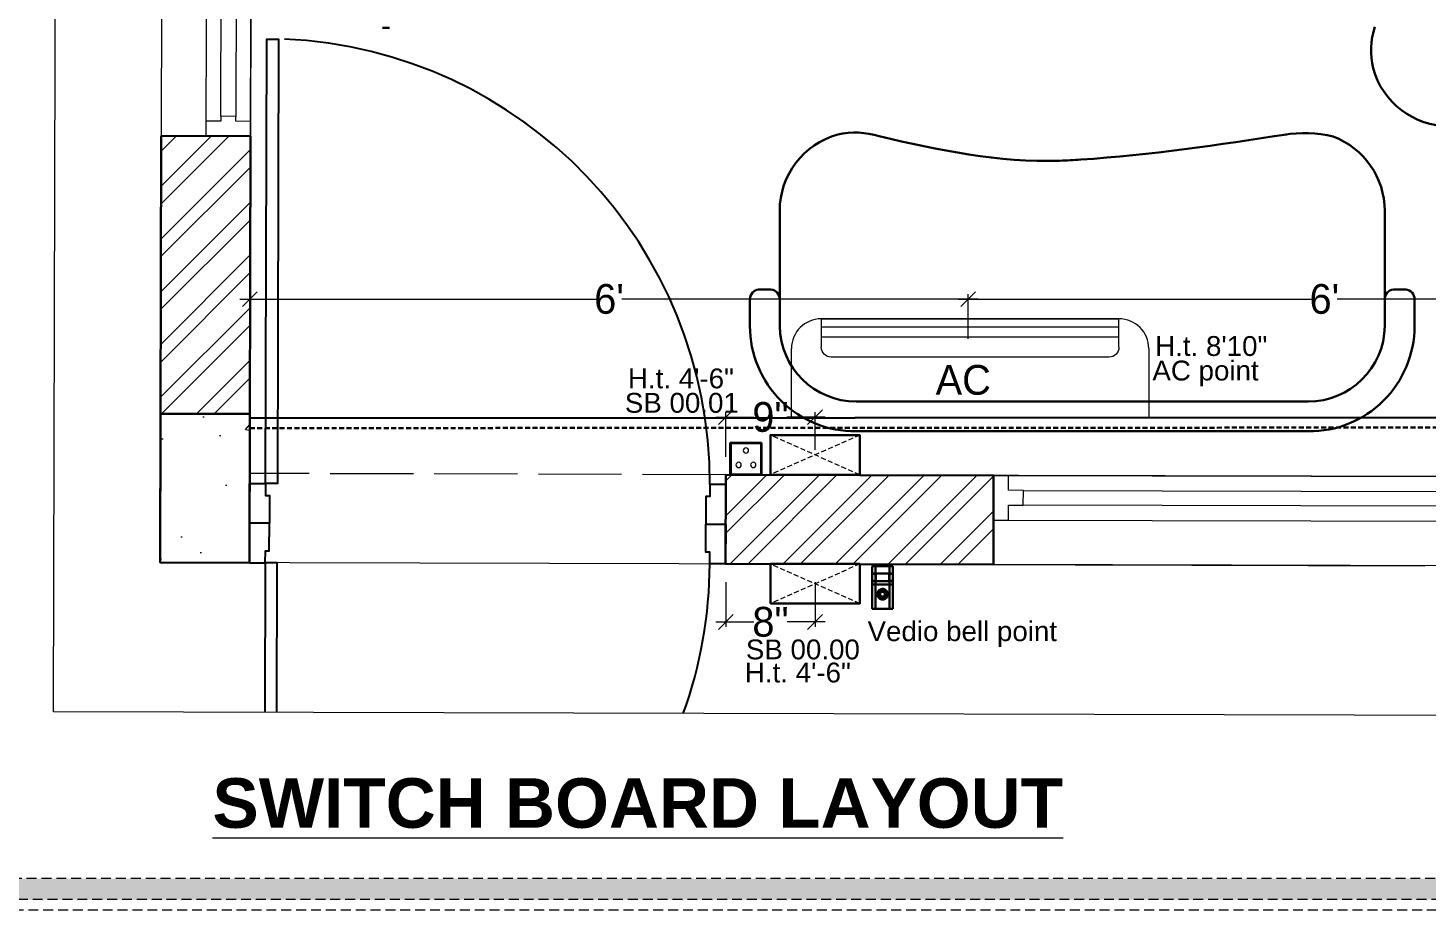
# Model space of a CAD drawing. Header units: millimetres. Extents: x 35877 to 3066687, y -650199 to -40525.
# Drawn here: x 147683.7 to 147824.8, y -179316.7 to -179227.7 of the extents above; entities that cross this region are included whole.
import ezdxf

# ---------------------------------------------------------------- set-up
doc = ezdxf.new("R2010")
doc.units = ezdxf.units.MM
doc.header["$MEASUREMENT"] = 0
doc.header["$PDMODE"] = 35
for name, pattern in [('00 . GROUND FLOOR$0$DASHED', [0.75, 0.5, -0.25]), ('ACAD_ISO02W100', [15, 12, -3]), ('DASHED', [0.75, 0.5, -0.25]), ('DASHED2', [0.375, 0.25, -0.125]), ('DASHEDX2', [1.5, 1, -0.5])]:
    doc.linetypes.add(name, pattern=pattern)
doc.layers.get('Defpoints').update_dxf_attribs({"color": 220})
for name, color, linetype in [('AR DOOR', 40, 'Continuous'), ('AR ELE-5', 134, 'Continuous'), ('AR HATCH-7', 7, 'Continuous')]:
    doc.layers.add(name, color=color, linetype=linetype)
for name, color, linetype, lineweight in [('COLUMN', 1, 'Continuous', 30), ('DIM.', 250, 'Continuous', 13), ('Dimension', 10, 'DASHEDX2', 20), ('el', 7, 'Continuous', 20), ('ELEC-wires', 1, 'DASHED2', 13), ('Electrical', 84, 'Continuous', 30), ('FIRST FLOOR ( DW_RAIL )', 7, 'Continuous', 9), ('FURNI', 25, 'Continuous', 5), ('FURNITURE', 32, 'Continuous', 9), ('furniture dimensions', 1, 'DASHED', 0), ('FURNITURE-1', 252, 'Continuous', 13), ('GDR_FLOATING COLUMN', 3, 'Continuous', 18), ('GROUND FLOOR', 7, 'Continuous', 9), ('GROUND FLOOR  ( PLINE )', 251, 'Continuous', 30), ('GROUND FLOOR ( DW_RAIL )', 7, 'Continuous', 9), ('hatch-rcc', 251, 'Continuous', 9), ('Text', 7, 'Continuous', 15), ('wall', 7, 'Continuous', 30), ('XX~SLAB ( BEAM )~ ( DIM )', 7, 'Continuous', 9)]:
    doc.layers.add(name, color=color, linetype=linetype, lineweight=lineweight)
doc.styles.add('century g', font='GOTHIC.TTF')
doc.styles.get("Standard").update_dxf_attribs({"font": 'arial.ttf', "height": 6})
doc.styles.add('TEXT', font='eurr____.ttf')
doc.dimstyles.new('Archana', dxfattribs={"dimtxt": 2, "dimasz": 0.75, "dimexe": 0.5, "dimexo": 0.5, "dimgap": 0, "dimtad": 0, "dimzin": 0, "dimdsep": 46, "dimlunit": 4, "dimtxsty": 'century g', "dimblk": 'OBLIQUE', "dimcen": 0, "dimdle": 1, "dimclrd": 256, "dimclre": 256, "dimclrt": 256, "dimadec": 0, "dimazin": 0, "dimtfac": 1, "dimtofl": 0, "dimtmove": 1, "dimatfit": 3, "dimfxl": 1, "dimfxlon": 1, "dimtolj": 1, "dimtzin": 0, "dimlwd": -1, "dimlwe": -1, "dimarcsym": 0})
pattern_1 = [(45, (-155.4747, 1793.1565), (-2.65165043, 2.65165043), []), (45, (-153.707, 1793.1565), (-2.65165043, 2.65165043), [])]

# ---------------------------------------------------------------- blocks, each defined once
blk = doc.blocks.new('*U20')
for points in [[(0, 0), (0, 1120), (30, 1120), (30, 0)], [(-40, 0), (0, 0), (0, -30), (10, -30), (10, -100), (-40, -100)], [(1160, 0), (1120, 0), (1120, -30), (1110, -30), (1110, -100), (1160, -100)]]:
    blk.add_lwpolyline(points, close=True)
at = {"layer": 'AR ELE-5', "linetype": 'ByBlock', "ltscale": 15}
blk.add_arc((-1.6, -0.7), 1121.6, 0.0347, 87.627, dxfattribs=at)
blk = doc.blocks.new('_Oblique')
at = {"layer": 'wall', "color": 0, "lineweight": -2}
blk.add_line((-0.5, -0.5), (0.5, 0.5), dxfattribs=at)
blk = doc.blocks.new('*D329')
at = {"layer": 'Defpoints', "color": 0, "linetype": 'Continuous', "lineweight": 0, "transparency": 16777216}
for p in [(147763.1, -179266.98), (147763.1, -179270.79), (147754.1, -179272.78)]:
    blk.add_point(p, dxfattribs=at)
at = {"layer": 'furniture dimensions', "color": 5, "linetype": 'ByBlock', "transparency": 16777216}
blk.add_line((147754.1, -179270.98), (147754.1, -179266.48), dxfattribs=at)
at = {"layer": 'furniture dimensions', "color": 5, "linetype": 'Continuous', "transparency": 16777216}
for p, q in [((147763.1, -179270.29), (147763.1, -179266.48)), ((147753.1, -179266.98), (147756.95, -179266.98)), ((147764.1, -179266.98), (147760.25, -179266.98))]:
    blk.add_line(p, q, dxfattribs=at)
at = {"layer": 'furniture dimensions', "color": 5, "linetype": 'Continuous', "transparency": 16777216, "xscale": 1.5, "yscale": 1.5, "zscale": 1.5, "rotation": 180}
blk.add_blockref('_Oblique', (147754.1, -179266.98), dxfattribs=at)
at = {"layer": 'furniture dimensions', "color": 5, "linetype": 'Continuous', "transparency": 16777216, "xscale": 1.5, "yscale": 1.5, "zscale": 1.5}
blk.add_blockref('_Oblique', (147763.1, -179266.98), dxfattribs=at)
at = {"layer": 'furniture dimensions', "linetype": 'Continuous', "lineweight": 0, "transparency": 16777216, "insert": (147758.6, -179266.98), "char_height": 3, "attachment_point": 5, "style": 'century g'}
blk.add_mtext('\\A1;9"', dxfattribs=at)
blk = doc.blocks.new('6616')
at = {"color": 242, "linetype": 'DASHED', "true_color": 0xcd2027}
for p, q in [((386784.79, -36915.77), (386775.78, -36911.78)), ((386784.79, -36911.78), (386775.78, -36915.77))]:
    blk.add_line(p, q, dxfattribs=at)
at = {"layer": 'ELEC-wires', "color": 5, "linetype": 'ByBlock', "lineweight": 30, "ltscale": 4}
blk.add_lwpolyline([(386775.78, -36911.78), (386784.79, -36911.78), (386784.79, -36915.77), (386775.78, -36915.77)], close=True, dxfattribs=at)
blk = doc.blocks.new('*D330')
at = {"layer": 'Defpoints', "color": 0, "linetype": 'Continuous', "lineweight": 0, "transparency": 16777216}
for p in [(147754.1, -179281.78), (147763.1, -179281.78), (147763.1, -179287.63)]:
    blk.add_point(p, dxfattribs=at)
at = {"layer": 'furniture dimensions', "color": 5, "linetype": 'ByBlock', "transparency": 16777216}
blk.add_line((147754.1, -179283.63), (147754.1, -179288.13), dxfattribs=at)
at = {"layer": 'furniture dimensions', "color": 5, "linetype": 'Continuous', "transparency": 16777216}
for p, q in [((147763.1, -179283.63), (147763.1, -179288.13)), ((147753.1, -179287.63), (147756.92, -179287.63)), ((147764.1, -179287.63), (147760.28, -179287.63))]:
    blk.add_line(p, q, dxfattribs=at)
at = {"layer": 'furniture dimensions', "color": 5, "linetype": 'Continuous', "transparency": 16777216, "xscale": 1.5, "yscale": 1.5, "zscale": 1.5, "rotation": 180}
blk.add_blockref('_Oblique', (147754.1, -179287.63), dxfattribs=at)
at = {"layer": 'furniture dimensions', "color": 5, "linetype": 'Continuous', "transparency": 16777216, "xscale": 1.5, "yscale": 1.5, "zscale": 1.5}
blk.add_blockref('_Oblique', (147763.1, -179287.63), dxfattribs=at)
at = {"layer": 'furniture dimensions', "linetype": 'Continuous', "lineweight": 0, "transparency": 16777216, "insert": (147758.6, -179287.63), "char_height": 3, "attachment_point": 5, "style": 'century g'}
blk.add_mtext('\\A1;8"', dxfattribs=at)
blk = doc.blocks.new('ac paln')
at = {"layer": 'Electrical', "lineweight": 15}
for p, q in [((389238.69, -37646.36), (389238.69, -37610.34)), ((389238.69, -37610.34), (389245.67, -37610.34)), ((389245.81, -37613.35), (389248.68, -37613.35)), ((389246.82, -37643.35), (389246.82, -37613.35)), ((389247.82, -37643.35), (389247.82, -37613.35)), ((389248.68, -37613.35), (389248.68, -37643.35)), ((389248.68, -37643.35), (389248.68, -37613.35)), ((389244.81, -37642.35), (389244.81, -37614.35)), ((389245.81, -37643.35), (389248.68, -37643.35)), ((389248.68, -37643.35), (389248.68, -37643.35)), ((389245.67, -37646.36), (389238.69, -37646.36))]:
    blk.add_line(p, q, dxfattribs=at)
for centre, start, end in [((389245.67, -37613.35), 0, 90), ((389245.67, -37643.35), 270, 0)]:
    blk.add_arc(centre, 3.01, start, end, dxfattribs=at)
at = {"layer": 'Electrical', "lineweight": 15, "extrusion": (0, 0, -1)}
for centre, start_param, end_param in [((389245.81, -37614.35), -0.785398, 0.785398), ((389245.81, -37642.35), 3.926991, 5.497787)]:
    blk.add_ellipse(centre, major_axis=(-0.71, 0.71), ratio=1, start_param=start_param, end_param=end_param, dxfattribs=at)
at = {"layer": 'Text', "style": 'TEXT'}
blk.add_text('AC', height=3, rotation=270, dxfattribs=at).set_placement((389241.02, -37624.87))
blk = doc.blocks.new('*D333')
at = {"layer": 'Defpoints', "color": 0, "linetype": 'Continuous', "lineweight": 0, "transparency": 16777216}
for p in [(147850.35, -179255.08), (147850.35, -179267.02, 0.05), (147778.53, -179272.84, 0.05)]:
    blk.add_point(p, dxfattribs=at)
at = {"layer": 'furniture dimensions', "color": 5, "linetype": 'Continuous', "transparency": 16777216}
for p, q in [((147777.53, -179255.08), (147813.14, -179255.08)), ((147851.35, -179255.08), (147815.74, -179255.08)), ((147850.35, -179259.08), (147850.35, -179254.58))]:
    blk.add_line(p, q, dxfattribs=at)
at = {"layer": 'furniture dimensions', "color": 5, "linetype": 'ByBlock', "transparency": 16777216}
blk.add_line((147778.53, -179259.08), (147778.53, -179254.58), dxfattribs=at)
at = {"layer": 'furniture dimensions', "color": 5, "linetype": 'Continuous', "transparency": 16777216, "xscale": 1.5, "yscale": 1.5, "zscale": 1.5, "rotation": 180}
blk.add_blockref('_Oblique', (147778.53, -179255.08), dxfattribs=at)
at = {"layer": 'furniture dimensions', "color": 5, "linetype": 'Continuous', "transparency": 16777216, "xscale": 1.5, "yscale": 1.5, "zscale": 1.5}
blk.add_blockref('_Oblique', (147850.35, -179255.08), dxfattribs=at)
at = {"layer": 'furniture dimensions', "linetype": 'Continuous', "lineweight": 0, "transparency": 16777216, "insert": (147814.44, -179255.08), "char_height": 3, "attachment_point": 5, "style": 'century g'}
blk.add_mtext("\\A1;6'", dxfattribs=at)
blk = doc.blocks.new('*D334')
at = {"layer": 'Defpoints', "color": 0, "linetype": 'Continuous', "lineweight": 0, "transparency": 16777216}
for p in [(147706.12, -179255.08), (147778.53, -179255.08), (147706.12, -179263.51, 0.05)]:
    blk.add_point(p, dxfattribs=at)
at = {"layer": 'furniture dimensions', "color": 5, "linetype": 'Continuous', "transparency": 16777216}
for p, q in [((147705.12, -179255.08), (147741.03, -179255.08)), ((147706.12, -179259.08), (147706.12, -179254.58)), ((147779.53, -179255.08), (147743.63, -179255.08))]:
    blk.add_line(p, q, dxfattribs=at)
at = {"layer": 'furniture dimensions', "color": 5, "linetype": 'ByBlock', "transparency": 16777216}
blk.add_line((147778.53, -179255.08), (147778.53, -179254.58), dxfattribs=at)
at = {"layer": 'furniture dimensions', "color": 5, "linetype": 'Continuous', "transparency": 16777216, "xscale": 1.5, "yscale": 1.5, "zscale": 1.5, "rotation": 180}
blk.add_blockref('_Oblique', (147706.12, -179255.08), dxfattribs=at)
at = {"layer": 'furniture dimensions', "color": 5, "linetype": 'Continuous', "transparency": 16777216, "xscale": 1.5, "yscale": 1.5, "zscale": 1.5}
blk.add_blockref('_Oblique', (147778.53, -179255.08), dxfattribs=at)
at = {"layer": 'furniture dimensions', "linetype": 'Continuous', "lineweight": 0, "transparency": 16777216, "insert": (147742.33, -179255.08), "char_height": 3, "attachment_point": 5, "style": 'century g'}
blk.add_mtext("\\A1;6'", dxfattribs=at)
blk = doc.blocks.new('erfer')
at = {"layer": 'hatch-rcc', "lineweight": 30}
blk.add_lwpolyline([(1905.9, -1304.21), (1908.38, -1304.21), (1908.38, -1306.73), (1905.9, -1306.73)], close=True, dxfattribs=at)
at = {"layer": 'hatch-rcc'}
blk.add_lwpolyline([(1905.96, -1304.28), (1908.31, -1304.28), (1908.31, -1306.66), (1905.96, -1306.66)], close=True, dxfattribs=at)
for centre in [(1907.14, -1304.81), (1906.56, -1305.95), (1907.72, -1305.95)]:
    blk.add_circle(centre, 0.211, dxfattribs=at)

msp = doc.modelspace()

# ---------------------------------------------------------------- hatches: boundary and pattern name
at = {"layer": 'AR HATCH-7', "lineweight": 0, "true_color": 0x939598, "transparency": 33554687}
h = msp.add_hatch(dxfattribs=at)
h.set_pattern_fill('ANSI32', color=252, scale=10)
h.set_pattern_definition(pattern_1)
h.paths.add_polyline_path([(147706.1875, -179238.6575), (147701.6876, -179238.6459), (147697.1876, -179238.6343), (147697.1152, -179266.6342), (147706.1152, -179266.6574)])
h.paths.add_polyline_path([(147706.4639, -179131.6579), (147697.464, -179131.6346), (147697.371, -179167.6345), (147706.3709, -179167.6577)])
h.paths.add_polyline_path([(147706.4755, -179127.1579), (147706.4639, -179131.6579)])
h = msp.add_hatch(dxfattribs=at)
h.set_pattern_fill('ANSI32', color=252, scale=10)
h.set_pattern_definition(pattern_1)
h.paths.add_polyline_path([(147781.0995, -179272.8511), (147754.0996, -179272.7814), (147754.0763, -179281.7813), (147781.0762, -179281.8511)])
h.paths.add_polyline_path([(147865.0992, -179273.0681), (147860.5992, -179273.0565), (147860.7891, -179199.5567), (147870.1547, -179199.5809), (147870.1663, -179195.0809), (147860.8007, -179195.0567), (147860.8472, -179177.0568), (147856.3472, -179177.0452), (147856.3059, -179193.0451), (147856.0992, -179273.0448), (147851.0992, -179273.0319), (147841.6017, -179273.0074), (147832.1017, -179273.0052), (147832.1017, -179272.9829), (147829.0993, -179272.9751), (147829.0877, -179277.4751), (147829.0761, -179281.9751), (147860.576, -179282.0564), (147865.0759, -179282.0681)])
at = {"layer": 'Dimension', "true_color": 0xd39e00, "transparency": 33554687}
h = msp.add_hatch(color=42, dxfattribs=at)
h.paths.add_polyline_path([(147640.5015, -179103.5857), (147640.5015, -179315.612), (147941.7285, -179315.612), (147941.7285, -179103.5857)])
h.paths.add_polyline_path([(147642.6156, -179105.6998), (147939.6144, -179105.6998), (147939.6144, -179313.4979), (147642.6156, -179313.4979)], flags=16)
at = {"layer": 'FURNITURE-1', "lineweight": 0, "true_color": 0xc7c8ca, "transparency": 33554687}
h = msp.add_hatch(dxfattribs=at)
h.set_pattern_fill('AR-CONC', color=9, scale=2)
h.set_pattern_definition([(50, (-155.475, 1793.157), (14.34520365, -1.2550427), [1.5, -16.5]), (355, (-155.475, 1793.157), (-2.7750267, 15.0438427), [1.2, -13.2]), (100.4514445, (-154.279, 1793.052), (11.5701769, 13.7887998), [1.2748038, -14.0228422]), (46.1842, (-155.475, 1797.157), (21.3448266, -3.3103856), [2.25, -24.75]), (96.635635, (-153.696, 1796.88), (18.693239, 19.482372), [1.9122068, -21.0342752]), (351.184164, (-155.475, 1797.157), (18.693239, 19.482372), [1.8, -19.8]), (21, (-153.475, 1796.157), (11.93814104, -8.0523778), [1.5, -16.5]), (326, (-153.475, 1796.157), (4.8663066, 14.5030009), [1.2, -13.2]), (71.451445, (-152.48, 1795.486), (16.8044475, 6.45062306), [1.2748038, -14.0228422]), (37.5, (-155.4747, 1793.1565), (0.24319711, 6.65787708), [0, -13.04, 0, -13.4, 0, -13.25]), (7.5, (-155.475, 1793.1565), (5.26139075, 7.88823424), [0, -7.64, 0, -12.74, 0, -5.05]), (327.5, (-159.9347, 1793.1565), (10.67644872, -0.45109743), [0, -5, 0, -15.6, 0, -20.7]), (317.5, (-161.935, 1793.157), (11.6637234, 2.00209965), [0, -6.5, 0, -10.36, 0, -14.7])])
h.paths.add_polyline_path([(147706.1152, -179266.6574), (147697.1152, -179266.6342), (147697.0765, -179281.6341), (147706.0765, -179281.6574), (147706.0868, -179277.6574), (147706.0971, -179273.6574)])
h.paths.add_polyline_path([(147706.5027, -179116.6579), (147697.5027, -179116.6347), (147697.464, -179131.6346), (147706.4639, -179131.6579)])
h.paths.add_polyline_path([(147856.3472, -179177.0452), (147851.3472, -179177.0322), (147851.3059, -179193.0322), (147856.3059, -179193.0322)])
h.paths.add_polyline_path([(147766.81, -179166.5583), (147798.4359, -179166.6399)])

# ---------------------------------------------------------------- linework, layer by layer
at = {"transparency": 33554687, "elevation": 0.0495}
for points in [[(147706.0765, -179281.6574), (147707.6765, -179281.6615), (147707.6796, -179280.4615), (147708.0796, -179280.4625), (147708.0868, -179277.6625), (147706.0868, -179277.6574)], [(147754.0763, -179281.7813), (147752.4763, -179281.7772), (147752.4794, -179280.5772), (147752.0794, -179280.5762), (147752.0866, -179277.7762), (147754.0866, -179277.7814)]]:
    msp.add_lwpolyline(points, close=True, dxfattribs=at)
msp.add_lwpolyline([(147708.8375, -179296.7492), (147708.8765, -179281.6646), (147707.6765, -179281.6615), (147707.6375, -179296.7461)], dxfattribs=at)
at = {"layer": 'AR ELE-5', "linetype": 'ByBlock', "ltscale": 15, "transparency": 33554687}
msp.add_arc((147707.6109, -179281.6341, 0.0495), 44.8657, 340.168454, 359.817268, dxfattribs=at)
at = {"layer": 'COLUMN', "transparency": 33554687, "elevation": 0.0495}
msp.add_lwpolyline([(147697.1152, -179266.6342), (147706.1152, -179266.6574), (147706.0765, -179281.6574), (147697.0765, -179281.6341)], close=True, dxfattribs=at)
at = {"layer": 'Dimension', "color": 42, "true_color": 0xd39e00, "transparency": 33554687, "elevation": 0.0495}
for points in [[(147639.4445, -179102.5287), (147942.7855, -179102.5287), (147942.7855, -179316.669), (147639.4445, -179316.669)], [(147640.5015, -179103.5857), (147941.7285, -179103.5857), (147941.7285, -179315.612), (147640.5015, -179315.612)], [(147642.6156, -179105.6998), (147939.6144, -179105.6998), (147939.6144, -179313.4979), (147642.6156, -179313.4979)]]:
    msp.add_lwpolyline(points, close=True, dxfattribs=at)
at = {"layer": 'FIRST FLOOR ( DW_RAIL )', "lineweight": 0, "transparency": 33554687, "elevation": 0.0495}
msp.add_lwpolyline([(147686.7894, -179110.9818), (147870.3823, -179111.4561), (147869.9027, -179297.1653), (147686.3097, -179296.691)], close=True, dxfattribs=at)
at = {"layer": 'FURNI', "color": 5, "lineweight": 30, "transparency": 33554687}
for p, q in [((147768.8628, -179282.0324, 0.0495), (147768.8667, -179282.0229, 0.0495)), ((147768.8628, -179282.7578, 0.0495), (147768.8628, -179282.0324, 0.0495)), ((147768.8667, -179282.0229, 0.0495), (147768.8762, -179282.0189, 0.0495)), ((147770.9317, -179282.0189, 0.0495), (147768.8762, -179282.0189, 0.0495)), ((147769.1986, -179282.7578, 0.0495), (147769.1986, -179282.0324, 0.0495)), ((147770.6093, -179282.7578, 0.0495), (147770.6093, -179282.0324, 0.0495)), ((147770.9412, -179282.0229, 0.0495), (147770.9317, -179282.0189, 0.0495)), ((147770.9452, -179282.0324, 0.0495), (147770.9412, -179282.0229, 0.0495)), ((147770.9452, -179282.7578, 0.0495), (147770.9452, -179282.0324, 0.0495)), ((147768.8628, -179282.7646, 0.0495), (147768.8628, -179282.7578, 0.0495)), ((147769.1986, -179282.7578, 0.0495), (147768.8628, -179282.7578, 0.0495)), ((147768.8628, -179282.7646, 0.0495), (147768.8628, -179283.4971, 0.0495)), ((147768.8628, -179282.7646, 0.0495), (147769.1986, -179282.7646, 0.0495)), ((147769.1986, -179282.7646, 0.0495), (147769.1986, -179282.7578, 0.0495)), ((147769.1986, -179283.4971, 0.0495), (147769.1986, -179282.7646, 0.0495)), ((147769.2322, -179282.7578, 0.0495), (147770.5757, -179282.7578, 0.0495)), ((147769.2322, -179283.5307, 0.0495), (147769.2322, -179282.7578, 0.0495)), ((147770.5757, -179282.7578, 0.0495), (147770.5757, -179283.5307, 0.0495)), ((147770.6093, -179282.7646, 0.0495), (147770.6093, -179282.7578, 0.0495)), ((147770.9452, -179282.7578, 0.0495), (147770.6093, -179282.7578, 0.0495)), ((147770.6093, -179283.4971, 0.0495), (147770.6093, -179282.7646, 0.0495)), ((147770.6093, -179282.7646, 0.0495), (147770.9452, -179282.7646, 0.0495)), ((147770.9452, -179282.7646, 0.0495), (147770.9452, -179282.7578, 0.0495)), ((147770.9452, -179283.4971, 0.0495), (147770.9452, -179282.7646, 0.0495)), ((147768.8628, -179283.4971, 0.0495), (147768.8628, -179283.5039, 0.0495)), ((147769.1986, -179283.4971, 0.0495), (147768.8628, -179283.4971, 0.0495)), ((147768.8628, -179283.524, 0.0495), (147768.8628, -179283.5039, 0.0495)), ((147769.1986, -179283.5039, 0.0495), (147768.8628, -179283.5039, 0.0495)), ((147768.8628, -179283.5307, 0.0495), (147768.8628, -179283.524, 0.0495)), ((147769.1986, -179283.524, 0.0495), (147768.8628, -179283.524, 0.0495)), ((147768.8628, -179283.5307, 0.0495), (147768.8628, -179283.8526, 0.0495)), ((147768.8628, -179283.5307, 0.0495), (147769.1986, -179283.5307, 0.0495)), ((147768.8628, -179283.8526, 0.0495), (147768.8628, -179283.8661, 0.0495)), ((147768.8628, -179283.8526, 0.0495), (147769.1986, -179283.8526, 0.0495)), ((147768.8628, -179286.3046, 0.0495), (147768.8628, -179283.8661, 0.0495)), ((147769.1986, -179283.8661, 0.0495), (147768.8628, -179283.8661, 0.0495)), ((147769.1986, -179283.5039, 0.0495), (147769.1986, -179283.4971, 0.0495)), ((147769.1986, -179283.524, 0.0495), (147769.1986, -179283.5039, 0.0495)), ((147769.1986, -179283.5307, 0.0495), (147769.1986, -179283.524, 0.0495)), ((147769.1986, -179283.8526, 0.0495), (147769.1986, -179283.5307, 0.0495)), ((147770.6093, -179283.8526, 0.0495), (147769.1986, -179283.8526, 0.0495)), ((147769.1986, -179283.8661, 0.0495), (147769.1986, -179283.8526, 0.0495)), ((147770.6093, -179283.8661, 0.0495), (147769.1986, -179283.8661, 0.0495)), ((147769.1986, -179286.3046, 0.0495), (147769.1986, -179283.8661, 0.0495)), ((147770.5757, -179283.5307, 0.0495), (147769.2322, -179283.5307, 0.0495)), ((147770.6093, -179283.5039, 0.0495), (147770.6093, -179283.4971, 0.0495)), ((147770.9452, -179283.4971, 0.0495), (147770.6093, -179283.4971, 0.0495)), ((147770.6093, -179283.524, 0.0495), (147770.6093, -179283.5039, 0.0495)), ((147770.9452, -179283.5039, 0.0495), (147770.6093, -179283.5039, 0.0495)), ((147770.6093, -179283.5307, 0.0495), (147770.6093, -179283.524, 0.0495)), ((147770.9452, -179283.524, 0.0495), (147770.6093, -179283.524, 0.0495)), ((147770.6093, -179283.8526, 0.0495), (147770.6093, -179283.5307, 0.0495)), ((147770.9452, -179283.5307, 0.0495), (147770.6093, -179283.5307, 0.0495)), ((147770.6093, -179283.8661, 0.0495), (147770.6093, -179283.8526, 0.0495)), ((147770.6093, -179283.8526, 0.0495), (147770.9452, -179283.8526, 0.0495)), ((147770.6093, -179286.3046, 0.0495), (147770.6093, -179283.8661, 0.0495)), ((147770.6093, -179283.8661, 0.0495), (147770.9452, -179283.8661, 0.0495)), ((147770.9452, -179283.5039, 0.0495), (147770.9452, -179283.4971, 0.0495)), ((147770.9452, -179283.524, 0.0495), (147770.9452, -179283.5039, 0.0495)), ((147770.9452, -179283.5307, 0.0495), (147770.9452, -179283.524, 0.0495)), ((147770.9452, -179283.8526, 0.0495), (147770.9452, -179283.5307, 0.0495)), ((147770.9452, -179283.8661, 0.0495), (147770.9452, -179283.8526, 0.0495)), ((147770.9452, -179286.3046, 0.0495), (147770.9452, -179283.8661, 0.0495)), ((147768.8628, -179286.3046, 0.0495), (147768.8667, -179286.3141, 0.0495)), ((147768.8667, -179286.3141, 0.0495), (147768.8762, -179286.318, 0.0495)), ((147768.8762, -179286.318, 0.0495), (147770.9317, -179286.318, 0.0495)), ((147770.9317, -179286.318, 0.0495), (147770.9412, -179286.3141, 0.0495)), ((147770.9412, -179286.3141, 0.0495), (147770.9452, -179286.3046, 0.0495))]:
    msp.add_line(p, q, dxfattribs=at)
for points in [[(147770.4211, -179284.9706), (147770.4016, -179285.0159), (147770.383, -179285.055), (147770.3652, -179285.0886), (147770.3482, -179285.1173), (147770.3318, -179285.142), (147770.3159, -179285.1632), (147770.3005, -179285.1818), (147770.2854, -179285.1983), (147770.2706, -179285.2135), (147770.256, -179285.2275), (147770.2416, -179285.2405), (147770.2271, -179285.2524), (147770.2127, -179285.2635), (147770.1981, -179285.2738), (147770.1835, -179285.2834), (147770.1686, -179285.2924), (147770.1534, -179285.3009), (147770.138, -179285.3089), (147770.1223, -179285.3163), (147770.1063, -179285.3233), (147770.0902, -179285.3297), (147770.0738, -179285.3356), (147770.0573, -179285.341), (147770.0406, -179285.3458), (147770.0237, -179285.3501), (147770.0068, -179285.3538), (147769.9897, -179285.357), (147769.9725, -179285.3596), (147769.9552, -179285.3616), (147769.9379, -179285.3631), (147769.9205, -179285.364), (147769.9031, -179285.3643), (147769.8858, -179285.3641), (147769.8684, -179285.3633), (147769.8511, -179285.3619), (147769.8338, -179285.36), (147769.8166, -179285.3575), (147769.7995, -179285.3544), (147769.7825, -179285.3508), (147769.7656, -179285.3466), (147769.7488, -179285.3419), (147769.7323, -179285.3366), (147769.7159, -179285.3308), (147769.6997, -179285.3245), (147769.6837, -179285.3176), (147769.668, -179285.3102), (147769.6525, -179285.3023), (147769.6373, -179285.2939), (147769.6224, -179285.2851), (147769.6077, -179285.2757), (147769.5934, -179285.2658), (147769.5794, -179285.2555), (147769.5657, -179285.2447), (147769.5525, -179285.2335), (147769.5395, -179285.2219), (147769.527, -179285.2098), (147769.5149, -179285.1974), (147769.5032, -179285.1845), (147769.4919, -179285.1713), (147769.481, -179285.1577), (147769.4706, -179285.1438), (147769.4607, -179285.1295), (147769.4512, -179285.1149), (147769.4423, -179285.1001), (147769.4338, -179285.0849), (147769.4258, -179285.0693), (147769.4182, -179285.0531), (147769.4111, -179285.0364), (147769.4045, -179285.0188), (147769.3983, -179285.0004), (147769.3926, -179284.981), (147769.3872, -179284.9605), (147769.3824, -179284.9386), (147769.3781, -179284.9149), (147769.3749, -179284.8886), (147769.3728, -179284.8591), (147769.3722, -179284.8256), (147769.3734, -179284.7877), (147769.3766, -179284.7445), (147769.3821, -179284.6955)], [(147769.3821, -179284.6955), (147769.4016, -179284.6502), (147769.4202, -179284.6111), (147769.4379, -179284.5775), (147769.455, -179284.5488), (147769.4714, -179284.5242), (147769.4872, -179284.5029), (147769.5026, -179284.4844), (147769.5177, -179284.4678), (147769.5325, -179284.4526), (147769.5471, -179284.4386), (147769.5616, -179284.4256), (147769.576, -179284.4137), (147769.5905, -179284.4026), (147769.605, -179284.3923), (147769.6197, -179284.3827), (147769.6346, -179284.3737), (147769.6497, -179284.3653), (147769.6652, -179284.3573), (147769.6809, -179284.3498), (147769.6968, -179284.3428), (147769.713, -179284.3364), (147769.7293, -179284.3305), (147769.7458, -179284.3251), (147769.7625, -179284.3203), (147769.7794, -179284.316), (147769.7964, -179284.3123), (147769.8135, -179284.3091), (147769.8307, -179284.3065), (147769.8479, -179284.3045), (147769.8653, -179284.303), (147769.8826, -179284.3021), (147769.9, -179284.3018), (147769.9174, -179284.302), (147769.9347, -179284.3028), (147769.9521, -179284.3042), (147769.9694, -179284.3061), (147769.9866, -179284.3086), (147770.0037, -179284.3117), (147770.0207, -179284.3153), (147770.0376, -179284.3195), (147770.0543, -179284.3242), (147770.0709, -179284.3295), (147770.0872, -179284.3353), (147770.1034, -179284.3416), (147770.1194, -179284.3485), (147770.1351, -179284.3559), (147770.1506, -179284.3638), (147770.1659, -179284.3722), (147770.1808, -179284.3811), (147770.1954, -179284.3904), (147770.2097, -179284.4003), (147770.2237, -179284.4106), (147770.2374, -179284.4214), (147770.2507, -179284.4326), (147770.2636, -179284.4442), (147770.2761, -179284.4563), (147770.2883, -179284.4687), (147770.3, -179284.4816), (147770.3113, -179284.4948), (147770.3221, -179284.5084), (147770.3325, -179284.5223), (147770.3424, -179284.5366), (147770.3519, -179284.5512), (147770.3609, -179284.5661), (147770.3694, -179284.5813), (147770.3774, -179284.5969), (147770.3849, -179284.613), (147770.392, -179284.6297), (147770.3986, -179284.6473), (147770.4048, -179284.6657), (147770.4106, -179284.6851), (147770.4159, -179284.7056), (147770.4208, -179284.7275), (147770.425, -179284.7512), (147770.4283, -179284.7775), (147770.4303, -179284.8071), (147770.4309, -179284.8405), (147770.4297, -179284.8784), (147770.4265, -179284.9216), (147770.4211, -179284.9706)], [(147770.2647, -179285.0413), (147770.2409, -179285.0715), (147770.219, -179285.0971), (147770.1989, -179285.1188), (147770.1803, -179285.137), (147770.163, -179285.1522), (147770.1468, -179285.165), (147770.1314, -179285.1759), (147770.1168, -179285.1853), (147770.1026, -179285.1937), (147770.0887, -179285.2013), (147770.0752, -179285.2082), (147770.062, -179285.2142), (147770.0489, -179285.2197), (147770.0359, -179285.2245), (147770.0229, -179285.2287), (147770.0099, -179285.2325), (147769.9967, -179285.2358), (147769.9835, -179285.2387), (147769.9702, -179285.2412), (147769.9568, -179285.2432), (147769.9433, -179285.2448), (147769.9299, -179285.2459), (147769.9163, -179285.2467), (147769.9028, -179285.2469), (147769.8893, -179285.2467), (147769.8757, -179285.2461), (147769.8622, -179285.245), (147769.8488, -179285.2435), (147769.8354, -179285.2416), (147769.822, -179285.2392), (147769.8088, -179285.2364), (147769.7956, -179285.2331), (147769.7826, -179285.2294), (147769.7697, -179285.2253), (147769.7569, -179285.2208), (147769.7443, -179285.2159), (147769.7319, -179285.2105), (147769.7196, -179285.2048), (147769.7076, -179285.1986), (147769.6957, -179285.1921), (147769.6841, -179285.1851), (147769.6727, -179285.1778), (147769.6615, -179285.1702), (147769.6506, -179285.1621), (147769.64, -179285.1537), (147769.6296, -179285.145), (147769.6196, -179285.136), (147769.6098, -179285.1266), (147769.6003, -179285.1169), (147769.5912, -179285.1068), (147769.5824, -179285.0965), (147769.574, -179285.086), (147769.5659, -179285.0751), (147769.5581, -179285.064), (147769.5508, -179285.0526), (147769.5438, -179285.041), (147769.5372, -179285.0292), (147769.5309, -179285.0172), (147769.5251, -179285.005), (147769.5197, -179284.9926), (147769.5147, -179284.98), (147769.5101, -179284.9672), (147769.5059, -179284.9544), (147769.5021, -179284.9414), (147769.4988, -179284.9282), (147769.4959, -179284.9149), (147769.4935, -179284.9012), (147769.4916, -179284.8872), (147769.4901, -179284.8726), (147769.4892, -179284.8575), (147769.4888, -179284.8418), (147769.4889, -179284.8252), (147769.4896, -179284.8078), (147769.4912, -179284.7891), (147769.4941, -179284.7686), (147769.4985, -179284.746), (147769.5048, -179284.7208), (147769.5133, -179284.6924), (147769.5244, -179284.6606), (147769.5384, -179284.6248)], [(147769.5384, -179284.6248), (147769.5622, -179284.5947), (147769.5841, -179284.569), (147769.6042, -179284.5473), (147769.6228, -179284.5291), (147769.6401, -179284.5139), (147769.6564, -179284.5011), (147769.6717, -179284.4903), (147769.6864, -179284.4808), (147769.7006, -179284.4724), (147769.7144, -179284.4648), (147769.7279, -179284.458), (147769.7412, -179284.4519), (147769.7543, -179284.4465), (147769.7673, -179284.4416), (147769.7802, -179284.4374), (147769.7933, -179284.4336), (147769.8064, -179284.4303), (147769.8196, -179284.4274), (147769.8329, -179284.4249), (147769.8463, -179284.4229), (147769.8598, -179284.4213), (147769.8733, -179284.4202), (147769.8868, -179284.4195), (147769.9003, -179284.4192), (147769.9139, -179284.4194), (147769.9274, -179284.42), (147769.9409, -179284.4211), (147769.9544, -179284.4226), (147769.9678, -179284.4245), (147769.9811, -179284.4269), (147769.9944, -179284.4297), (147770.0075, -179284.433), (147770.0205, -179284.4367), (147770.0334, -179284.4408), (147770.0462, -179284.4453), (147770.0588, -179284.4502), (147770.0713, -179284.4556), (147770.0835, -179284.4613), (147770.0956, -179284.4675), (147770.1074, -179284.474), (147770.1191, -179284.481), (147770.1305, -179284.4883), (147770.1416, -179284.4959), (147770.1525, -179284.504), (147770.1632, -179284.5124), (147770.1735, -179284.5211), (147770.1836, -179284.5302), (147770.1933, -179284.5396), (147770.2028, -179284.5493), (147770.2119, -179284.5593), (147770.2207, -179284.5696), (147770.2292, -179284.5802), (147770.2373, -179284.591), (147770.245, -179284.6021), (147770.2524, -179284.6135), (147770.2594, -179284.6251), (147770.266, -179284.6369), (147770.2722, -179284.6489), (147770.278, -179284.6611), (147770.2834, -179284.6736), (147770.2885, -179284.6861), (147770.2931, -179284.6989), (147770.2972, -179284.7118), (147770.301, -179284.7248), (147770.3043, -179284.7379), (147770.3072, -179284.7513), (147770.3096, -179284.7649), (147770.3116, -179284.779), (147770.313, -179284.7935), (147770.314, -179284.8086), (147770.3144, -179284.8243), (147770.3143, -179284.8409), (147770.3135, -179284.8583), (147770.3119, -179284.877), (147770.3091, -179284.8975), (147770.3047, -179284.9201), (147770.2984, -179284.9454), (147770.2898, -179284.9737), (147770.2787, -179285.0055), (147770.2647, -179285.0413)], [(147769.7283, -179285.0073), (147769.7149, -179284.9892), (147769.7036, -179284.9729), (147769.6944, -179284.9582), (147769.6869, -179284.9449), (147769.6809, -179284.9328), (147769.6761, -179284.9217), (147769.6723, -179284.9113), (147769.6692, -179284.9016), (147769.6665, -179284.8922), (147769.6643, -179284.8831), (147769.6626, -179284.8743), (147769.6612, -179284.8654), (147769.6602, -179284.8565), (147769.6595, -179284.8475), (147769.6593, -179284.8382), (147769.6593, -179284.8285), (147769.6598, -179284.8182), (147769.6607, -179284.8073), (147769.6624, -179284.7953), (147769.665, -179284.782), (147769.6687, -179284.7671), (147769.6737, -179284.7505), (147769.6802, -179284.7318), (147769.6884, -179284.7108)], [(147769.6884, -179284.7108), (147769.7024, -179284.6931), (147769.7152, -179284.6781), (147769.727, -179284.6653), (147769.738, -179284.6547), (147769.7481, -179284.6457), (147769.7576, -179284.6382), (147769.7666, -179284.6318), (147769.7753, -179284.6263), (147769.7836, -179284.6214), (147769.7917, -179284.6169), (147769.7996, -179284.6129), (147769.8074, -179284.6093), (147769.8151, -179284.6061), (147769.8227, -179284.6033), (147769.8304, -179284.6008), (147769.838, -179284.5986), (147769.8457, -179284.5967), (147769.8535, -179284.595), (147769.8613, -179284.5935), (147769.8692, -179284.5923), (147769.877, -179284.5914), (147769.885, -179284.5907), (147769.8929, -179284.5903), (147769.9009, -179284.5901), (147769.9088, -179284.5903), (147769.9168, -179284.5906), (147769.9249, -179284.5914), (147769.9332, -179284.5924), (147769.9416, -179284.5938), (147769.9503, -179284.5955), (147769.9593, -179284.5977), (147769.9687, -179284.6003), (147769.9785, -179284.6033), (147769.9888, -179284.6071), (147770, -179284.6118), (147770.0122, -179284.6177), (147770.0255, -179284.6252), (147770.0403, -179284.6343), (147770.0566, -179284.6454), (147770.0748, -179284.6588)], [(147770.0748, -179284.6588), (147770.0883, -179284.6769), (147770.0995, -179284.6932), (147770.1087, -179284.7079), (147770.1162, -179284.7212), (147770.1222, -179284.7333), (147770.127, -179284.7445), (147770.1308, -179284.7548), (147770.134, -179284.7646), (147770.1366, -179284.7739), (147770.1388, -179284.7829), (147770.1406, -179284.7916), (147770.1421, -179284.8), (147770.1431, -179284.8083), (147770.1439, -179284.8164), (147770.1443, -179284.8244), (147770.1445, -179284.8323), (147770.1444, -179284.8403), (147770.144, -179284.8482), (147770.1434, -179284.8562), (147770.1425, -179284.8641), (147770.1414, -179284.8719), (147770.14, -179284.8797), (147770.1383, -179284.8875), (147770.1364, -179284.8952), (147770.1342, -179284.9029), (147770.1318, -179284.9105), (147770.1292, -179284.918), (147770.1263, -179284.9254), (147770.1231, -179284.9327), (147770.1197, -179284.9399), (147770.1161, -179284.9469), (147770.1123, -179284.9539), (147770.1082, -179284.9607), (147770.1039, -179284.9674), (147770.0994, -179284.974), (147770.0947, -179284.9804), (147770.0898, -179284.9866), (147770.0847, -179284.9927), (147770.0794, -179284.9986), (147770.0738, -179285.0043), (147770.0681, -179285.0099), (147770.0623, -179285.0152), (147770.0562, -179285.0204), (147770.05, -179285.0253), (147770.0436, -179285.0301), (147770.0371, -179285.0346), (147770.0305, -179285.039), (147770.0236, -179285.0431), (147770.0167, -179285.047), (147770.0097, -179285.0506), (147770.0025, -179285.054), (147769.9952, -179285.0572), (147769.9878, -179285.0601), (147769.9803, -179285.0628), (147769.9728, -179285.0653), (147769.9651, -179285.0675), (147769.9574, -179285.0695), (147769.9497, -179285.0712), (147769.9418, -179285.0726), (147769.934, -179285.0738), (147769.9261, -179285.0747), (147769.9182, -179285.0754), (147769.9102, -179285.0758), (147769.9023, -179285.076), (147769.8943, -179285.0759), (147769.8863, -179285.0755), (147769.8782, -179285.0748), (147769.87, -179285.0737), (147769.8615, -179285.0723), (147769.8528, -179285.0706), (147769.8438, -179285.0684), (147769.8344, -179285.0659), (147769.8247, -179285.0628), (147769.8143, -179285.059), (147769.8031, -179285.0543), (147769.791, -179285.0484), (147769.7776, -179285.041), (147769.7629, -179285.0318), (147769.7465, -179285.0207), (147769.7283, -179285.0073)]]:
    msp.add_lwpolyline(points, dxfattribs=at)
msp.add_lwpolyline([(147769.6752, -179284.6081), (147769.6827, -179284.6008), (147769.6904, -179284.5937), (147769.6984, -179284.587), (147769.7065, -179284.5804), (147769.7149, -179284.5742), (147769.7235, -179284.5682), (147769.7322, -179284.5625), (147769.7412, -179284.5571), (147769.7503, -179284.552), (147769.7596, -179284.5472), (147769.769, -179284.5428), (147769.7786, -179284.5386), (147769.7883, -179284.5347), (147769.7981, -179284.5312), (147769.808, -179284.5279), (147769.8181, -179284.525), (147769.8282, -179284.5225), (147769.8384, -179284.5202), (147769.8487, -179284.5183), (147769.859, -179284.5168), (147769.8693, -179284.5155), (147769.8798, -179284.5147), (147769.8902, -179284.5141), (147769.9006, -179284.5139), (147769.9111, -179284.5141), (147769.9215, -179284.5145), (147769.9319, -179284.5154), (147769.9423, -179284.5165), (147769.9526, -179284.518), (147769.9629, -179284.5199), (147769.9731, -179284.522), (147769.9833, -179284.5245), (147769.9933, -179284.5274), (147770.0033, -179284.5305), (147770.0131, -179284.534), (147770.0228, -179284.5378), (147770.0324, -179284.542), (147770.0419, -179284.5464), (147770.0512, -179284.5512), (147770.0603, -179284.5562), (147770.0693, -179284.5615), (147770.0781, -179284.5672), (147770.0867, -179284.5731), (147770.0951, -179284.5793), (147770.1033, -179284.5858), (147770.1113, -179284.5925), (147770.119, -179284.5995), (147770.1266, -179284.6067), (147770.1339, -179284.6142), (147770.1409, -179284.6219), (147770.1477, -179284.6299), (147770.1542, -179284.638), (147770.1604, -179284.6464), (147770.1664, -179284.655), (147770.1721, -179284.6637), (147770.1775, -179284.6727), (147770.1826, -179284.6818), (147770.1874, -179284.6911), (147770.1919, -179284.7005), (147770.1961, -179284.7101), (147770.1999, -179284.7198), (147770.2035, -179284.7296), (147770.2067, -179284.7395), (147770.2096, -179284.7495), (147770.2122, -179284.7597), (147770.2144, -179284.7699), (147770.2163, -179284.7801), (147770.2179, -179284.7905), (147770.2191, -179284.8008), (147770.22, -179284.8112), (147770.2205, -179284.8217), (147770.2207, -179284.8321), (147770.2206, -179284.8426), (147770.2201, -179284.853), (147770.2193, -179284.8634), (147770.2181, -179284.8738), (147770.2166, -179284.8841), (147770.2148, -179284.8944), (147770.2126, -179284.9046), (147770.2101, -179284.9147), (147770.2072, -179284.9248), (147770.2041, -179284.9348), (147770.2006, -179284.9446), (147770.1968, -179284.9543), (147770.1927, -179284.9639), (147770.1882, -179284.9734), (147770.1835, -179284.9827), (147770.1784, -179284.9918), (147770.1731, -179285.0008), (147770.1675, -179285.0096), (147770.1615, -179285.0182), (147770.1553, -179285.0266), (147770.1489, -179285.0348), (147770.1421, -179285.0428), (147770.1351, -179285.0505), (147770.1279, -179285.0581), (147770.1204, -179285.0653), (147770.1127, -179285.0724), (147770.1048, -179285.0792), (147770.0966, -179285.0857), (147770.0882, -179285.0919), (147770.0797, -179285.0979), (147770.0709, -179285.1036), (147770.062, -179285.109), (147770.0528, -179285.1141), (147770.0436, -179285.1189), (147770.0341, -179285.1234), (147770.0246, -179285.1275), (147770.0149, -179285.1314), (147770.005, -179285.135), (147769.9951, -179285.1382), (147769.9851, -179285.1411), (147769.975, -179285.1437), (147769.9648, -179285.1459), (147769.9545, -179285.1478), (147769.9442, -179285.1493), (147769.9338, -179285.1506), (147769.9234, -179285.1515), (147769.913, -179285.152), (147769.9025, -179285.1522), (147769.8921, -179285.1521), (147769.8816, -179285.1516), (147769.8712, -179285.1508), (147769.8608, -179285.1496), (147769.8505, -179285.1481), (147769.8402, -179285.1463), (147769.83, -179285.1441), (147769.8199, -179285.1416), (147769.8098, -179285.1387), (147769.7999, -179285.1356), (147769.79, -179285.1321), (147769.7803, -179285.1283), (147769.7707, -179285.1241), (147769.7613, -179285.1197), (147769.752, -179285.115), (147769.7428, -179285.1099), (147769.7338, -179285.1046), (147769.725, -179285.0989), (147769.7164, -179285.093), (147769.708, -179285.0868), (147769.6998, -179285.0804), (147769.6919, -179285.0736), (147769.6841, -179285.0666), (147769.6766, -179285.0594), (147769.6693, -179285.0519), (147769.6622, -179285.0442), (147769.6555, -179285.0362), (147769.649, -179285.0281), (147769.6427, -179285.0197), (147769.6367, -179285.0111), (147769.631, -179285.0024), (147769.6257, -179284.9934), (147769.6206, -179284.9843), (147769.6158, -179284.9751), (147769.6113, -179284.9656), (147769.6071, -179284.9561), (147769.6032, -179284.9464), (147769.5997, -179284.9365), (147769.5964, -179284.9266), (147769.5935, -179284.9166), (147769.591, -179284.9064), (147769.5887, -179284.8962), (147769.5868, -179284.886), (147769.5853, -179284.8756), (147769.5841, -179284.8653), (147769.5832, -179284.8549), (147769.5826, -179284.8444), (147769.5824, -179284.834), (147769.5826, -179284.8236), (147769.583, -179284.8131), (147769.5839, -179284.8027), (147769.585, -179284.7923), (147769.5865, -179284.782), (147769.5884, -179284.7717), (147769.5905, -179284.7615), (147769.5931, -179284.7514), (147769.5959, -179284.7413), (147769.5991, -179284.7314), (147769.6025, -179284.7215), (147769.6064, -179284.7118), (147769.6105, -179284.7022), (147769.6149, -179284.6927), (147769.6197, -179284.6834), (147769.6247, -179284.6743), (147769.6301, -179284.6653), (147769.6357, -179284.6565), (147769.6416, -179284.6479), (147769.6478, -179284.6395), (147769.6543, -179284.6313), (147769.661, -179284.6233), (147769.668, -179284.6156)], close=True, dxfattribs=at)
at = {"layer": 'FURNITURE', "color": 9, "lineweight": 30, "true_color": 0xc7c8ca, "transparency": 16777216}
for p, q in [((147719.4953, -179227.744, 0.8959), (147720.1976, -179227.744, 0.8959)), ((147759.5302, -179246.1816, 2.8629), (147759.5302, -179255.093, 3.7496)), ((147820.5302, -179246.1816, 2.8629), (147820.5302, -179255.093, 3.7496)), ((147756.5302, -179257.7953, 2.3904), (147756.5302, -179255.093, 2.3904)), ((147758.6543, -179254.093, 3.7496), (147757.406, -179254.093, 3.7496)), ((147759.5302, -179257.7953, 2.3904), (147759.5302, -179255.093, 2.3904)), ((147820.5302, -179257.7953, 3.7496), (147820.5302, -179255.093, 3.7496)), ((147821.406, -179254.093, 3.7496), (147822.6543, -179254.093, 3.7496)), ((147823.5302, -179257.7953, 3.7496), (147823.5302, -179255.093, 3.7496)), ((147812.8141, -179265.4066, -4.0705), (147767.2462, -179265.4066, -1.4147)), ((147813.0226, -179268.4066, 0.1316), (147767.0378, -179268.4066, 2.9565))]:
    msp.add_line(p, q, dxfattribs=at)
at = {"layer": 'FURNITURE', "color": 9, "lineweight": 30, "true_color": 0xc7c8ca, "transparency": 33554687}
msp.add_line((147706.1146, -179267.0843, 0.0495), (147851.3467, -179267.0174, 0.0495), dxfattribs=at)
at = {"layer": 'FURNITURE', "color": 9, "lineweight": 30, "true_color": 0xc7c8ca, "transparency": 16777216}
for centre, radius, start, end in [((147827.288, -179230.0535, -1.3219), 8.1339, 162.618345, 192.466718), ((147827.0666, -179229.6391, 2.8629), 8.02, 195.700879, 269.857319), ((147767.1357, -179246.4229, -1.3219), 8.1339, 72.618345, 102.466718), ((147767.5501, -179246.2015, 2.8629), 8.02, 105.700879, 179.857319), ((147812.4124, -179250.7288, 4.2221), 12.384, 76.380272, 99.494728), ((147812.5102, -179246.2015, 4.2221), 8.02, 0.142681, 69.426293), ((147757.539, -179255.093, 2.3904), 1.0088, 97.573003, 180), ((147758.5214, -179255.093, 2.3904), 1.0088, 0, 82.426997), ((147821.539, -179255.093, 2.3904), 1.0088, 97.573003, 180), ((147822.5214, -179255.093, 2.3904), 1.0088, 0, 82.426997), ((147767.142, -179257.7953, 2.3904), 10.6118, 180, 270.562696), ((147767.2462, -179257.6897, 2.3904), 7.7169, 180.900455, 270), ((147812.9184, -179257.7953, 2.3904), 10.6118, 269.437304, 0), ((147812.8141, -179257.6897, 2.3904), 7.7169, 270, 359.099545)]:
    msp.add_arc(centre, radius, start, end, dxfattribs=at)
msp.add_open_spline([(147810.6741, -179238.4674, 3.8912), (147803.7921, -179239.5313, 2.6621), (147796.2075, -179240.6524, 1.4103), (147782.2633, -179241.4723, 1.5915), (147775.5635, -179240.0684, 0.1233), (147769.5655, -179238.6604, -1.3219)], degree=3, knots=[1.8844998, 1.8844998, 1.8844998, 1.8844998, 22.97733312, 25.09559381, 43.70575449, 43.70575449, 43.70575449, 43.70575449], dxfattribs=at)
at = {"layer": 'GDR_FLOATING COLUMN', "color": 9, "linetype": '00 . GROUND FLOOR$0$DASHED', "lineweight": 30, "true_color": 0xc7c8ca, "transparency": 33554687}
msp.add_line((147706.115, -179268.0843, 0.0495), (147851.3456, -179268.0174, 0.0495), dxfattribs=at)
at = {"layer": 'GROUND FLOOR', "transparency": 33554687}
for p, q in [((147697.5172, -179111.0095, 0.0495), (147697.0765, -179281.6341, 0.0495)), ((147706.4639, -179131.6579, 0.0495), (147706.0765, -179281.6574, 0.0495)), ((147706.1875, -179238.6575, 0.0495), (147697.1876, -179238.6343, 0.0495)), ((147754.0996, -179272.7814, 0.0495), (147754.0763, -179281.7813, 0.0495)), ((147856.0992, -179273.0448, 0.0495), (147754.0996, -179272.7814, 0.0495)), ((147869.9416, -179282.0806, 0.0495), (147697.0765, -179281.6341, 0.0495))]:
    msp.add_line(p, q, dxfattribs=at)
at = {"layer": 'GROUND FLOOR', "linetype": 'ACAD_ISO02W100', "ltscale": 0.7, "transparency": 33554687}
msp.add_line((147754.0996, -179272.7814, 0.0495), (147706.0997, -179272.6574, 0.0495), dxfattribs=at)
at = {"layer": 'GROUND FLOOR  ( PLINE )', "transparency": 33554687, "elevation": 0.0495}
for points in [[(147706.1875, -179238.6575), (147697.1876, -179238.6343), (147697.0765, -179281.6341), (147706.0765, -179281.6574)], [(147754.0996, -179272.7814), (147781.0995, -179272.8511), (147781.0762, -179281.8511), (147754.0763, -179281.7813)]]:
    msp.add_lwpolyline(points, close=True, dxfattribs=at)
at = {"layer": 'GROUND FLOOR ( DW_RAIL )', "transparency": 33554687, "elevation": 0.0495}
for points in [[(147706.1875, -179238.6575), (147706.1914, -179237.1575), (147704.6914, -179237.1536), (147704.6927, -179236.6536), (147703.1927, -179236.6498), (147703.3606, -179171.65), (147704.8606, -179171.6539), (147704.8671, -179169.1539), (147706.3671, -179169.1577), (147706.3709, -179167.6577), (147701.8709, -179167.6461), (147701.8671, -179169.1461), (147703.3671, -179169.15), (147703.3606, -179171.65), (147704.8606, -179171.6539), (147704.6927, -179236.6536), (147703.1927, -179236.6498), (147703.1914, -179237.1498), (147701.6914, -179237.1459), (147701.6876, -179238.6459), (147706.1875, -179238.6575), (147706.3709, -179167.6577), (147701.8709, -179167.6461), (147701.6876, -179238.6459)], [(147781.0995, -179272.8511), (147829.0993, -179272.9751), (147829.0761, -179281.9751), (147781.0762, -179281.8511)], [(147829.0993, -179272.9751), (147827.5993, -179272.9712), (147827.5954, -179274.4712), (147826.0954, -179274.4673), (147826.0916, -179275.9673), (147784.0917, -179275.8589), (147784.0956, -179274.3589), (147782.5956, -179274.355), (147782.5995, -179272.855), (147781.0995, -179272.8511), (147781.0878, -179277.3511), (147782.5878, -179277.355), (147782.5917, -179275.855), (147784.0917, -179275.8589), (147784.0956, -179274.3589), (147826.0954, -179274.4673), (147826.0916, -179275.9673), (147827.5916, -179275.9712), (147827.5877, -179277.4712), (147829.0877, -179277.4751), (147829.0993, -179272.9751), (147781.0995, -179272.8511), (147781.0878, -179277.3511), (147829.0877, -179277.4751)]]:
    msp.add_lwpolyline(points, close=True, dxfattribs=at)
at = {"layer": 'XX~SLAB ( BEAM )~ ( DIM )', "transparency": 33554687, "elevation": 0.0495}
msp.add_lwpolyline([(147754.0763, -179281.7813), (147824.5761, -179281.9634)], dxfattribs=at)

# ---------------------------------------------------------------- block references
at = {"layer": 'AR DOOR', "linetype": 'ByBlock', "lineweight": -2, "transparency": 33554687, "extrusion": (0, 0, -1), "xscale": -0.04000000000002399, "yscale": 0.04000000000002399, "zscale": -0.04000000000002399, "rotation": 0.1479963033906717}
msp.add_blockref('*U20', (-147707.6971, -179273.6615, -0.0495), dxfattribs=at)
at = {"layer": 'el', "color": 18, "true_color": 0x000000, "transparency": 33554687, "rotation": 90}
msp.add_blockref('ac paln', (110150.3807, -568505.7388, 0.0495), dxfattribs=at)
at = {"layer": 'el', "color": 1, "transparency": 33554687, "xscale": -1, "rotation": 180.0000000001202}
for p in [(-239017.1877, -216184.5651, 0.0495), (-239017.1877, -216197.552, 0.0495)]:
    msp.add_blockref('6616', p, dxfattribs=at)
at = {"layer": 'FURNITURE-1', "transparency": 33554687, "xscale": -1.272967473233861, "yscale": 1.272967473233861, "zscale": 1.272967473233861}
msp.add_blockref('erfer', (150183.8521, -177609.3647, 0.0495), dxfattribs=at)

# ---------------------------------------------------------------- texts
at = {"layer": 'DIM.', "color": 1, "transparency": 33554687, "insert": (147702.3515, -179303.3816, 0.1188), "char_height": 5, "attachment_point": 1}
msp.add_mtext_dynamic_manual_height_columns('{\\fArial|b1|i0|c0|p34;\\LSWITCH BOARD LAYOUT}', width=111.558836, gutter_width=1, heights=[0], dxfattribs=at)
at = {"layer": 'Electrical', "color": 240, "true_color": 0xed1f24, "transparency": 33554687}
for s, p in [('H.t. 8\'10"', (147797.3853, -179260.8081, 0.0495)), ('H.t. 4\'-6"', (147744.2324, -179264.073, 0.0495)), ('Vedio bell point', (147768.3861, -179289.559, 0.0495)), ('H.t. 4\'-6"', (147756.0212, -179293.7265))]:
    msp.add_text(s, height=2, dxfattribs=at).set_placement(p)
at = {"layer": 'Electrical', "color": 5, "transparency": 33554687}
for s, p in [('AC point', (147797.1033, -179263.2782, 0.0495)), ('SB 00.01', (147743.9202, -179266.5355, 0.0495)), ('SB 00.00', (147756.12, -179291.3978))]:
    msp.add_text(s, height=2, dxfattribs=at).set_placement(p)

# ---------------------------------------------------------------- dimensions: what is measured, and where the dimension line sits
at = {"layer": 'furniture dimensions', "color": 5, "linetype": 'Continuous', "lineweight": 0, "transparency": 33554687}
for base, p1, p2, picture, middle in [((147706.1234, -179255.0766), (147778.5312, -179255.0766), (147706.1234, -179263.5068, 0.0495), '*D334', (147742.3273, -179255.0766)), ((147850.3472, -179255.0766), (147778.5312, -179272.8419, 0.0495), (147850.3472, -179267.0178, 0.0495), '*D333', (147814.4392, -179255.0766)), ((147763.0996, -179266.9777, 0.0495), (147754.0996, -179272.7814, 0.0495), (147763.0996, -179270.7879, 0.0495), '*D329', (147758.5996, -179266.9777, 0.0495))]:
    dim = msp.add_linear_dim(base=base, p1=p1, p2=p2, dimstyle='Archana', override={"dimtxt": 3, "dimasz": 1.5, "dimdec": 0, "dimclrd": 5, "dimclre": 5, "dimfxl": 4}, dxfattribs=at)
    dim.commit()
    dim.dimension.update_dxf_attribs({"geometry": picture, "text_midpoint": middle})
dim = msp.add_linear_dim(base=(147763.0996, -179287.6317, 0.0495), p1=(147754.0996, -179281.7814, 0.0495), p2=(147763.0996, -179281.7814, 0.0495), text='8"', dimstyle='Archana', override={"dimtxt": 3, "dimasz": 1.5, "dimdec": 0, "dimclrd": 5, "dimclre": 5, "dimfxl": 4}, dxfattribs=at)
dim.commit()
dim.dimension.update_dxf_attribs({"geometry": '*D330', "text_midpoint": (147758.5996, -179287.6317, 0.0495)})

doc.saveas('drawing.dxf')
